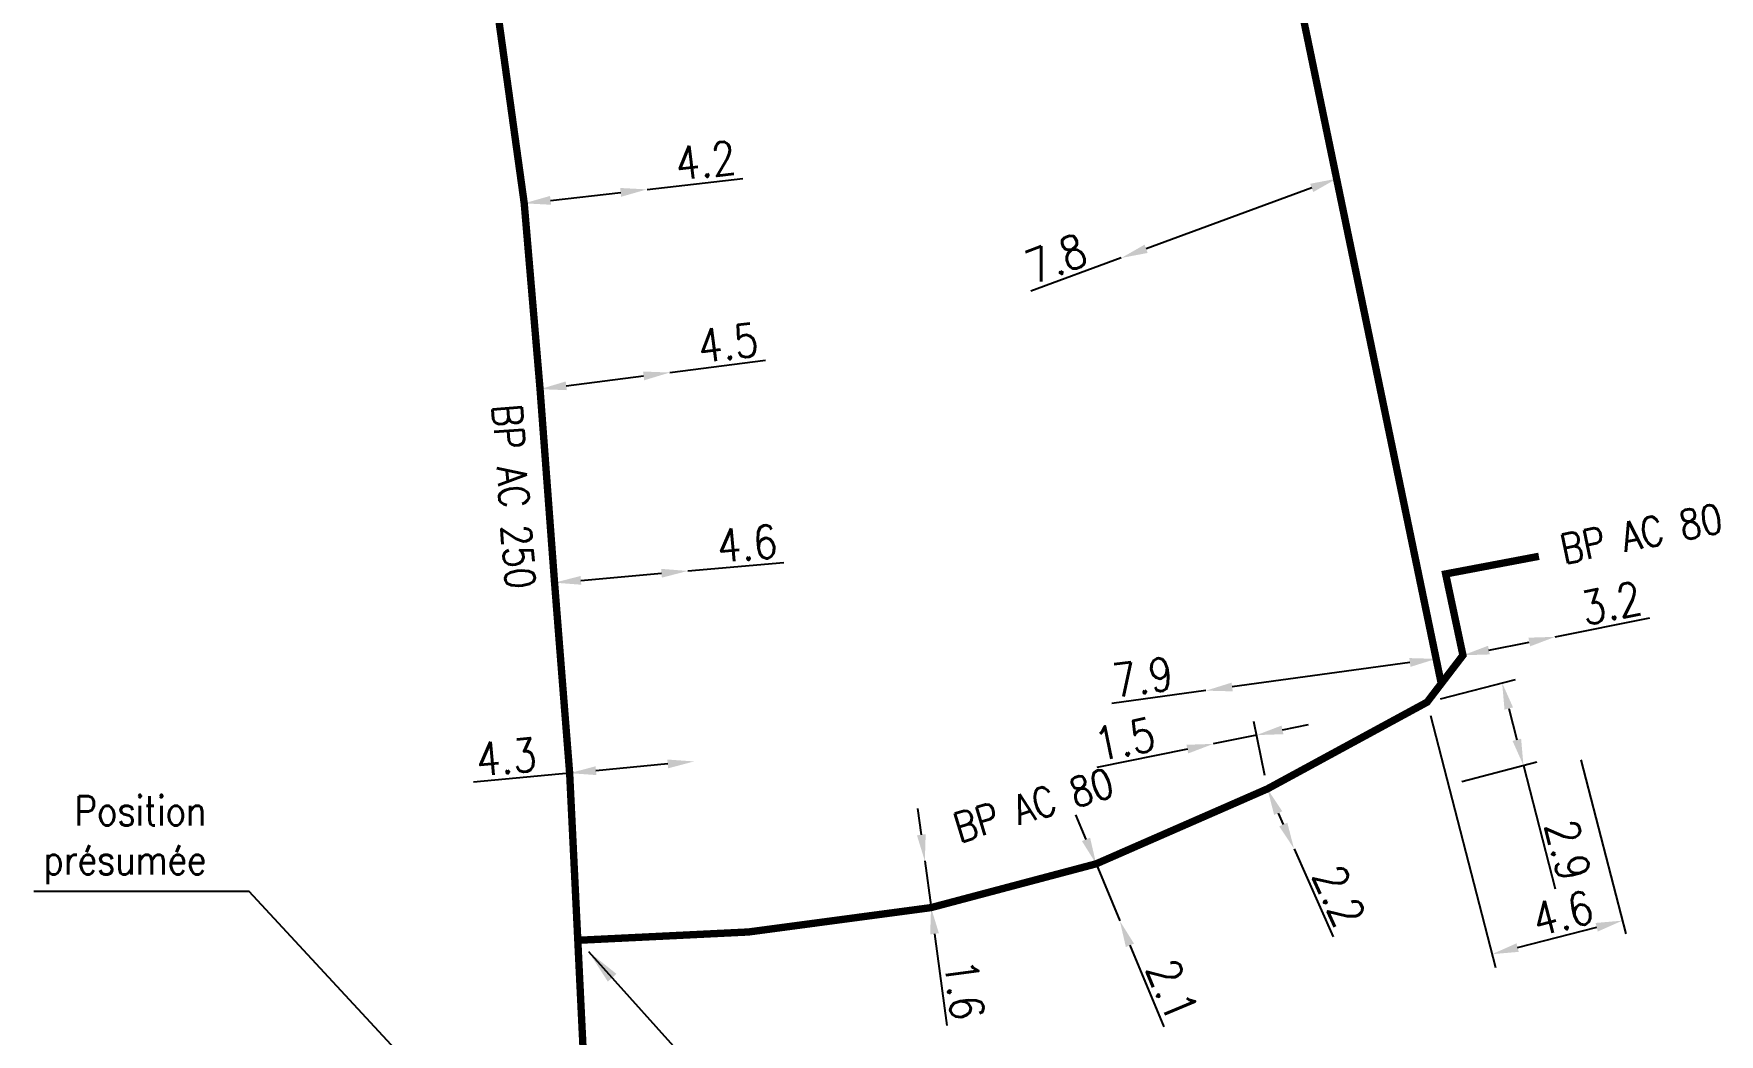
# Model space of a CAD drawing. Header units: millimetres. Extents: x 185000 to 186000, y 127990 to 129010.
# Drawn here: x 185245.3 to 185302.6, y 128612.1 to 128646.2 of the extents above; entities that cross this region are included whole.
import ezdxf
from ezdxf.enums import TextEntityAlignment as Align

# ---------------------------------------------------------------- set-up
doc = ezdxf.new("R2010")
doc.units = ezdxf.units.MM
doc.header["$PDMODE"] = 34
doc.linetypes.add('L_25_AP', pattern=[2000, 1000, 1000])
doc.linetypes.add('L_25_PE', pattern=[2000, 1000, 1000])
doc.layers.get('DEFPOINTS').update_dxf_attribs({"linetype": 'CONTINUOUS'})
doc.layers.add('L_150', color=1, linetype='CONTINUOUS')
doc.layers.add('L_340', color=7, linetype='CONTINUOUS')
doc.styles.get("Standard").update_dxf_attribs({"font": 'romans.shx', "width": 0.85})
doc.dimstyles.get("Standard").update_dxf_attribs({"dimtxt": 1.5, "dimasz": 1.2, "dimexe": 0.625, "dimexo": 0.625, "dimgap": 0.25, "dimtad": 1, "dimdec": 1, "dimzin": 0, "dimdsep": 46, "dimtxsty": 'Standard', "dimcen": -0.5, "dimadec": 0, "dimazin": 0, "dimtfac": 1, "dimtdec": 1, "dimtmove": 0, "dimatfit": 3, "dimfxl": 0, "dimtolj": 1, "dimtzin": 0, "dimarcsym": 0})

# ---------------------------------------------------------------- blocks, each defined once
blk = doc.blocks.new('*D1027')
at = {"layer": 'DEFPOINTS', "color": 0, "linetype": 'Continuous', "transparency": 16777216}
for p in [(185285.445, 128622.001), (185285.445, 128622.001), (185287.286, 128620.471)]:
    blk.add_point(p, dxfattribs=at)
at = {"layer": 'L_150', "color": 0, "linetype": 'Continuous', "lineweight": -2, "transparency": 16777216}
for p, q in [((185287.193, 128620.93), (185286.823, 128622.759)), ((185287.798, 128622.478), (185288.68, 128622.657)), ((185286.916, 128622.299), (185285.445, 128622.001)), ((185284.563, 128621.823), (185281.484, 128621.199))]:
    blk.add_line(p, q, dxfattribs=at)
at = {"layer": 'L_150', "color": 0, "linetype": 'Continuous', "transparency": 16777216}
for points in [[(185287.768, 128622.625), (185287.828, 128622.331), (185286.916, 128622.299)], [(185284.533, 128621.97), (185284.593, 128621.676), (185285.445, 128622.001)]]:
    blk.add_solid(points, dxfattribs=at)
at = {"layer": 'L_150', "color": 0, "linetype": 'Continuous', "transparency": 16777216, "insert": (185282.433, 128622.156), "char_height": 1.125, "attachment_point": 5, "rotation": 11.45367}
blk.add_mtext('\\A1;1.5', dxfattribs=at)
blk = doc.blocks.new('*D1028')
at = {"layer": 'DEFPOINTS', "color": 0, "linetype": 'Continuous', "transparency": 16777216}
for p in [(185287.286, 128620.471), (185288.19, 128618.436), (185288.19, 128618.436)]:
    blk.add_point(p, dxfattribs=at)
at = {"layer": 'L_150', "color": 0, "linetype": 'Continuous', "lineweight": -2, "transparency": 16777216}
for p, q in [((185287.652, 128619.648), (185287.825, 128619.259)), ((185288.19, 128618.436), (185289.52, 128615.44))]:
    blk.add_line(p, q, dxfattribs=at)
at = {"layer": 'L_150', "color": 0, "linetype": 'Continuous', "transparency": 16777216}
for points in [[(185287.789, 128619.709), (185287.514, 128619.587), (185287.286, 128620.471)], [(185287.962, 128619.32), (185287.687, 128619.198), (185288.19, 128618.436)]]:
    blk.add_solid(points, dxfattribs=at)
at = {"layer": 'L_150', "color": 0, "linetype": 'Continuous', "transparency": 16777216, "insert": (185289.723, 128616.831), "char_height": 1.125, "attachment_point": 5, "rotation": 293.94445}
blk.add_mtext('\\A1;2.2', dxfattribs=at)
blk = doc.blocks.new('*D1029')
at = {"layer": 'DEFPOINTS', "color": 0, "linetype": 'Continuous', "transparency": 16777216}
for p in [(185292.712, 128623.419), (185297.826, 128621.91), (185299.351, 128615.989)]:
    blk.add_point(p, dxfattribs=at)
at = {"layer": 'L_150', "color": 0, "linetype": 'Continuous', "lineweight": -2, "transparency": 16777216}
for p, q in [((185292.829, 128622.965), (185295.036, 128614.394)), ((185297.943, 128621.456), (185299.468, 128615.535)), ((185295.791, 128615.072), (185298.48, 128615.764))]:
    blk.add_line(p, q, dxfattribs=at)
at = {"layer": 'L_150', "color": 0, "linetype": 'Continuous', "transparency": 16777216}
for points in [[(185298.442, 128615.91), (185298.517, 128615.619), (185299.351, 128615.989)], [(185295.753, 128615.217), (185295.828, 128614.927), (185294.919, 128614.847)]]:
    blk.add_solid(points, dxfattribs=at)
at = {"layer": 'L_150', "color": 0, "linetype": 'Continuous', "transparency": 16777216, "insert": (185297.326, 128616.242), "char_height": 1.125, "attachment_point": 5, "rotation": 14.44116}
blk.add_mtext('\\A1;4.6', dxfattribs=at)
blk = doc.blocks.new('*D1030')
at = {"layer": 'DEFPOINTS', "color": 0, "linetype": 'Continuous', "transparency": 16777216}
for p in [(185292.712, 128623.419), (185295.989, 128621.268), (185293.435, 128620.61)]:
    blk.add_point(p, dxfattribs=at)
at = {"layer": 'L_150', "color": 0, "linetype": 'Continuous', "lineweight": -2, "transparency": 16777216}
for p, q in [((185293.166, 128623.536), (185295.719, 128624.193)), ((185295.49, 128623.205), (185295.764, 128622.139)), ((185293.889, 128620.727), (185296.443, 128621.385)), ((185295.989, 128621.268), (185297.07, 128617.069))]:
    blk.add_line(p, q, dxfattribs=at)
at = {"layer": 'L_150', "color": 0, "linetype": 'Continuous', "transparency": 16777216}
for points in [[(185295.635, 128623.242), (185295.345, 128623.167), (185295.265, 128624.076)], [(185295.91, 128622.177), (185295.619, 128622.102), (185295.989, 128621.268)]]:
    blk.add_solid(points, dxfattribs=at)
at = {"layer": 'L_150', "color": 0, "linetype": 'Continuous', "transparency": 16777216, "insert": (185297.505, 128618.385), "char_height": 1.125, "attachment_point": 5, "rotation": 284.44116}
blk.add_mtext('\\A1;2.9', dxfattribs=at)
blk = doc.blocks.new('*D1031')
at = {"layer": 'DEFPOINTS', "color": 0, "linetype": 'Continuous', "transparency": 16777216}
for p in [(185297.07, 128625.642), (185297.07, 128625.642), (185293.932, 128625.014)]:
    blk.add_point(p, dxfattribs=at)
at = {"layer": 'L_150', "color": 0, "linetype": 'Continuous', "lineweight": -2, "transparency": 16777216}
for p, q in [((185297.07, 128625.642), (185300.285, 128626.285)), ((185294.815, 128625.191), (185296.188, 128625.466))]:
    blk.add_line(p, q, dxfattribs=at)
at = {"layer": 'L_150', "color": 0, "linetype": 'Continuous', "transparency": 16777216}
for points in [[(185296.158, 128625.613), (185296.217, 128625.319), (185297.07, 128625.642)], [(185294.786, 128625.338), (185294.844, 128625.044), (185293.932, 128625.014)]]:
    blk.add_solid(points, dxfattribs=at)
at = {"layer": 'L_150', "color": 0, "linetype": 'Continuous', "transparency": 16777216, "insert": (185298.972, 128626.787), "char_height": 1.125, "attachment_point": 5, "rotation": 11.3136}
blk.add_mtext('\\A1;3.2', dxfattribs=at)
blk = doc.blocks.new('*D1032')
at = {"layer": 'DEFPOINTS', "color": 0, "linetype": 'Continuous', "transparency": 16777216}
for p in [(185281.463, 128617.921), (185282.267, 128615.981), (185282.267, 128615.981)]:
    blk.add_point(p, dxfattribs=at)
at = {"layer": 'L_150', "color": 0, "linetype": 'Continuous', "lineweight": -2, "transparency": 16777216}
for p, q in [((185281.118, 128618.753), (185280.774, 128619.584)), ((185281.463, 128617.921), (185282.267, 128615.981)), ((185282.611, 128615.15), (185283.762, 128612.374))]:
    blk.add_line(p, q, dxfattribs=at)
at = {"layer": 'L_150', "color": 0, "linetype": 'Continuous', "transparency": 16777216}
for points in [[(185281.257, 128618.81), (185280.98, 128618.695), (185281.463, 128617.921)], [(185282.75, 128615.207), (185282.473, 128615.092), (185282.267, 128615.981)]]:
    blk.add_solid(points, dxfattribs=at)
at = {"layer": 'L_150', "color": 0, "linetype": 'Continuous', "transparency": 16777216, "insert": (185284.052, 128613.633), "char_height": 1.125, "attachment_point": 5, "rotation": 292.51278}
blk.add_mtext('\\A1;2.1', dxfattribs=at)
blk = doc.blocks.new('*D1033')
at = {"layer": 'DEFPOINTS', "color": 0, "linetype": 'Continuous', "transparency": 16777216}
for p in [(185275.639, 128618.018), (185275.639, 128618.018), (185275.85, 128616.432)]:
    blk.add_point(p, dxfattribs=at)
at = {"layer": 'L_150', "color": 0, "linetype": 'Continuous', "lineweight": -2, "transparency": 16777216}
for p, q in [((185275.52, 128618.91), (185275.4, 128619.802)), ((185275.639, 128618.018), (185275.85, 128616.432)), ((185275.97, 128615.54), (185276.385, 128612.426))]:
    blk.add_line(p, q, dxfattribs=at)
at = {"layer": 'L_150', "color": 0, "linetype": 'Continuous', "transparency": 16777216}
for points in [[(185275.668, 128618.93), (185275.371, 128618.89), (185275.639, 128618.018)], [(185276.118, 128615.56), (185275.821, 128615.52), (185275.85, 128616.432)]]:
    blk.add_solid(points, dxfattribs=at)
at = {"layer": 'L_150', "color": 0, "linetype": 'Continuous', "transparency": 16777216, "insert": (185276.981, 128613.636), "char_height": 1.125, "attachment_point": 5, "rotation": 277.60615}
blk.add_mtext('\\A1;1.6', dxfattribs=at)
blk = doc.blocks.new('*D1044')
at = {"layer": 'DEFPOINTS', "color": 0, "linetype": 'Continuous', "transparency": 16777216}
for p in [(185289.637, 128641.224), (185282.317, 128638.529), (185282.317, 128638.529)]:
    blk.add_point(p, dxfattribs=at)
at = {"layer": 'L_150', "color": 0, "linetype": 'Continuous', "lineweight": -2, "transparency": 16777216}
for p, q in [((185288.792, 128640.913), (185283.162, 128638.84)), ((185282.317, 128638.529), (185279.24, 128637.397))]:
    blk.add_line(p, q, dxfattribs=at)
at = {"layer": 'L_150', "color": 0, "linetype": 'Continuous', "transparency": 16777216}
for points in [[(185288.74, 128641.053), (185288.844, 128640.772), (185289.637, 128641.224)], [(185283.11, 128638.981), (185283.213, 128638.699), (185282.317, 128638.529)]]:
    blk.add_solid(points, dxfattribs=at)
at = {"layer": 'L_150', "color": 0, "linetype": 'Continuous', "transparency": 16777216, "insert": (185280.097, 128638.511), "char_height": 1.125, "attachment_point": 5, "rotation": 20.20856}
blk.add_mtext('\\A1;7.8', dxfattribs=at)
blk = doc.blocks.new('*D1045')
at = {"layer": 'DEFPOINTS', "color": 0, "linetype": 'Continuous', "transparency": 16777216}
for p in [(185293.021, 128624.893), (185285.195, 128623.812), (185285.195, 128623.812)]:
    blk.add_point(p, dxfattribs=at)
at = {"layer": 'L_150', "color": 0, "linetype": 'Continuous', "lineweight": -2, "transparency": 16777216}
for p, q in [((185292.129, 128624.77), (185286.087, 128623.936)), ((185285.195, 128623.812), (185281.992, 128623.37))]:
    blk.add_line(p, q, dxfattribs=at)
at = {"layer": 'L_150', "color": 0, "linetype": 'Continuous', "transparency": 16777216}
for points in [[(185292.109, 128624.919), (185292.15, 128624.621), (185293.021, 128624.893)], [(185286.066, 128624.084), (185286.107, 128623.787), (185285.195, 128623.812)]]:
    blk.add_solid(points, dxfattribs=at)
at = {"layer": 'L_150', "color": 0, "linetype": 'Continuous', "transparency": 16777216, "insert": (185283.045, 128624.273), "char_height": 1.125, "attachment_point": 5, "rotation": 7.86241}
blk.add_mtext('\\A1;7.9', dxfattribs=at)
blk = doc.blocks.new('*D333')
at = {"layer": 'DEFPOINTS', "color": 0, "linetype": 'Continuous', "transparency": 16777216}
for p in [(185266.194, 128640.861), (185266.194, 128640.861), (185262.02, 128640.387)]:
    blk.add_point(p, dxfattribs=at)
at = {"layer": 'L_150', "color": 0, "linetype": 'Continuous', "lineweight": -2, "transparency": 16777216}
for p, q in [((185266.194, 128640.861), (185269.451, 128641.232)), ((185262.915, 128640.489), (185265.299, 128640.76))]:
    blk.add_line(p, q, dxfattribs=at)
at = {"layer": 'L_150', "color": 0, "linetype": 'Continuous', "transparency": 16777216}
for points in [[(185262.898, 128640.638), (185262.932, 128640.339), (185262.02, 128640.387)], [(185265.282, 128640.909), (185265.316, 128640.611), (185266.194, 128640.861)]]:
    blk.add_solid(points, dxfattribs=at)
at = {"layer": 'L_150', "color": 0, "linetype": 'Continuous', "transparency": 16777216, "insert": (185268.185, 128641.843), "char_height": 1.125, "attachment_point": 5, "rotation": 6.48636}
blk.add_mtext('\\A1;4.2', dxfattribs=at)
blk = doc.blocks.new('*D334')
at = {"layer": 'DEFPOINTS', "color": 0, "linetype": 'Continuous', "transparency": 16777216}
for p in [(185266.971, 128634.632), (185266.971, 128634.632), (185262.558, 128634.066)]:
    blk.add_point(p, dxfattribs=at)
at = {"layer": 'L_150', "color": 0, "linetype": 'Continuous', "lineweight": -2, "transparency": 16777216}
for p, q in [((185266.971, 128634.632), (185270.223, 128635.048)), ((185263.45, 128634.18), (185266.079, 128634.517))]:
    blk.add_line(p, q, dxfattribs=at)
at = {"layer": 'L_150', "color": 0, "linetype": 'Continuous', "transparency": 16777216}
for points in [[(185263.431, 128634.329), (185263.469, 128634.032), (185262.558, 128634.066)], [(185266.06, 128634.666), (185266.098, 128634.368), (185266.971, 128634.632)]]:
    blk.add_solid(points, dxfattribs=at)
at = {"layer": 'L_150', "color": 0, "linetype": 'Continuous', "transparency": 16777216, "insert": (185268.949, 128635.641), "char_height": 1.125, "attachment_point": 5, "rotation": 7.30008}
blk.add_mtext('\\A1;4.5', dxfattribs=at)
blk = doc.blocks.new('*D335')
at = {"layer": 'DEFPOINTS', "color": 0, "linetype": 'Continuous', "transparency": 16777216}
for p in [(185267.583, 128627.883), (185267.583, 128627.883), (185263.051, 128627.484)]:
    blk.add_point(p, dxfattribs=at)
at = {"layer": 'L_150', "color": 0, "linetype": 'Continuous', "lineweight": -2, "transparency": 16777216}
for p, q in [((185263.947, 128627.563), (185266.687, 128627.804)), ((185267.583, 128627.883), (185270.849, 128628.171))]:
    blk.add_line(p, q, dxfattribs=at)
at = {"layer": 'L_150', "color": 0, "linetype": 'Continuous', "transparency": 16777216}
for points in [[(185266.674, 128627.954), (185266.7, 128627.655), (185267.583, 128627.883)], [(185263.934, 128627.712), (185263.96, 128627.414), (185263.051, 128627.484)]]:
    blk.add_solid(points, dxfattribs=at)
at = {"layer": 'L_150', "color": 0, "linetype": 'Continuous', "transparency": 16777216, "insert": (185269.599, 128628.814), "char_height": 1.125, "attachment_point": 5, "rotation": 5.03516}
blk.add_mtext('\\A1;4.6', dxfattribs=at)
blk = doc.blocks.new('*D336')
at = {"layer": 'DEFPOINTS', "color": 0, "linetype": 'Continuous', "transparency": 16777216}
for p in [(185263.564, 128621.005), (185267.795, 128621.404), (185267.795, 128621.404)]:
    blk.add_point(p, dxfattribs=at)
at = {"layer": 'L_150', "color": 0, "linetype": 'Continuous', "lineweight": -2, "transparency": 16777216}
for p, q in [((185263.564, 128621.005), (185260.3, 128620.697)), ((185266.899, 128621.319), (185264.46, 128621.089))]:
    blk.add_line(p, q, dxfattribs=at)
at = {"layer": 'L_150', "color": 0, "linetype": 'Continuous', "transparency": 16777216}
for points in [[(185264.446, 128621.239), (185264.474, 128620.94), (185263.564, 128621.005)], [(185266.885, 128621.469), (185266.913, 128621.17), (185267.795, 128621.404)]]:
    blk.add_solid(points, dxfattribs=at)
at = {"layer": 'L_150', "color": 0, "linetype": 'Continuous', "transparency": 16777216, "insert": (185261.413, 128621.555), "char_height": 1.125, "attachment_point": 5, "rotation": 5.38834}
blk.add_mtext('\\A1;4.3', dxfattribs=at)

msp = doc.modelspace()

# ---------------------------------------------------------------- linework, layer by layer
at = {"layer": 'L_150', "linetype": 'L_25_AP', "const_width": 0.25, "flags": 128}
for points in [[(185248.719, 128686.197), (185249.727, 128684.471), (185250.282, 128683.521), (185253.546, 128679.015), (185253.546, 128679.015), (185258.089, 128660.122), (185259.64, 128653.265), (185259.64, 128653.265), (185261.101, 128647.014), (185261.101, 128647.014), (185262.02, 128640.387), (185262.02, 128640.387), (185262.558, 128634.066), (185262.558, 128634.066), (185263.051, 128627.484), (185263.051, 128627.484), (185263.564, 128621.005), (185263.564, 128621.005), (185263.841, 128615.32), (185264.422, 128603.374), (185264.49, 128601.975), (185264.804, 128596.288), (185264.868, 128594.897), (185265.418, 128583.062), (185265.546, 128580.448), (185265.933, 128572.514), (185265.955, 128568.57), (185265.932, 128565.761), (185265.672, 128533.574), (185266, 128527.122)], [(185296.515, 128628.381), (185293.344, 128627.781), (185293.932, 128625.014), (185293.195, 128624.051), (185292.712, 128623.419), (185287.286, 128620.471), (185281.463, 128617.921), (185275.85, 128616.432), (185269.644, 128615.603), (185263.841, 128615.32)]]:
    msp.add_lwpolyline(points, dxfattribs=at)
at = {"layer": 'L_150', "linetype": 'L_25_PE', "const_width": 0.25, "flags": 128}
msp.add_lwpolyline([(185283.532, 128682.709), (185283.827, 128674.23), (185286.073, 128658.406), (185289.637, 128641.224), (185293.021, 128624.893), (185293.021, 128624.893), (185293.195, 128624.051)], dxfattribs=at)

# ---------------------------------------------------------------- texts
at = {"layer": 'L_150', "linetype": 'Continuous', "width": 0.85}
for s, rotation, p in [('BP AC 250', 274.28547, (185261.667, 128630.415)), ('BP AC 80', 11.29076, (185299.996, 128629.152)), ('BP AC 80', 16.82347, (185279.333, 128619.914))]:
    msp.add_text(s, height=1, rotation=rotation, dxfattribs=at).set_placement(p, align=Align.MIDDLE)
at = {"layer": 'L_340', "linetype": 'Continuous', "insert": (185251.214, 128618.727), "char_height": 1, "attachment_point": 6}
msp.add_mtext('Position\\Pprésumée', dxfattribs=at)

# ---------------------------------------------------------------- dimensions: what is measured, and where the dimension line sits
at = {"layer": 'L_150', "linetype": 'Continuous'}
for base, p1, p2, angle, picture, middle in [((185266.194, 128640.861), (185262.02, 128640.387), (185266.194, 128640.861), 186.48636, '*D333', (185268.269, 128641.097)), ((185282.317, 128638.529), (185289.637, 128641.224), (185282.317, 128638.529), 20.20856, '*D1044', (185280.356, 128637.807)), ((185266.9715, 128634.6315), (185262.5575, 128634.0661), (185266.9715, 128634.6315), 187.30008, '*D334', (185269.0438, 128634.897)), ((185267.583, 128627.883), (185263.051, 128627.484), (185267.583, 128627.883), 185.03516, '*D335', (185269.664, 128628.067)), ((185297.07, 128625.642), (185293.932, 128625.014), (185297.07, 128625.642), 191.3136, '*D1031', (185299.119, 128626.052)), ((185285.195, 128623.812), (185293.021, 128624.893), (185285.195, 128623.812), 7.86241, '*D1045', (185283.148, 128623.53)), ((185295.989, 128621.268), (185292.712, 128623.419), (185293.435, 128620.61), 104.44116, '*D1030', (185296.779, 128618.198)), ((185299.351, 128615.989), (185292.712, 128623.419), (185297.826, 128621.91), 194.44116, '*D1029', (185297.513, 128615.516)), ((185285.445, 128622.001), (185287.286, 128620.471), (185285.445, 128622.001), 11.45367, '*D1027', (185282.582, 128621.421)), ((185267.795115, 128621.403869), (185263.563895, 128621.00477), (185267.795115, 128621.403869), 185.388337, '*D336', (185261.483842, 128620.808574)), ((185288.19, 128618.436), (185287.286, 128620.471), (185288.19, 128618.436), 113.94445, '*D1028', (185289.038, 128616.527)), ((185275.639, 128618.018), (185275.85, 128616.432), (185275.639, 128618.018), 277.60615, '*D1033', (185276.237, 128613.537)), ((185282.267, 128615.981), (185281.463, 128617.921), (185282.267, 128615.981), 112.51278, '*D1032', (185283.359, 128613.346))]:
    dim = msp.add_linear_dim(base=base, p1=p1, p2=p2, angle=angle, dimstyle='Standard', override={"dimscale": 0.75}, dxfattribs=at)
    dim.commit()
    dim.dimension.update_dxf_attribs({"geometry": picture, "text_midpoint": middle, "dimtype": 160})

# ---------------------------------------------------------------- leaders
at = {"layer": 'L_150', "linetype": 'Continuous', "annotation_type": 0, "has_hookline": 1, "hookline_direction": 0, "text_width": 11.698}
msp.add_leader([(185264.206, 128614.938), (185269.925, 128608.581), (185271.125, 128608.581)], dimstyle='Standard', dxfattribs=at)
at = {"layer": 'L_340', "linetype": 'Continuous', "annotation_type": 0, "has_hookline": 1, "hookline_direction": 1, "text_width": 5.869}
msp.add_leader([(185262.839, 128606.008), (185252.664, 128616.977), (185251.464, 128616.977)], dimstyle='Standard', dxfattribs=at)

doc.saveas('drawing.dxf')
